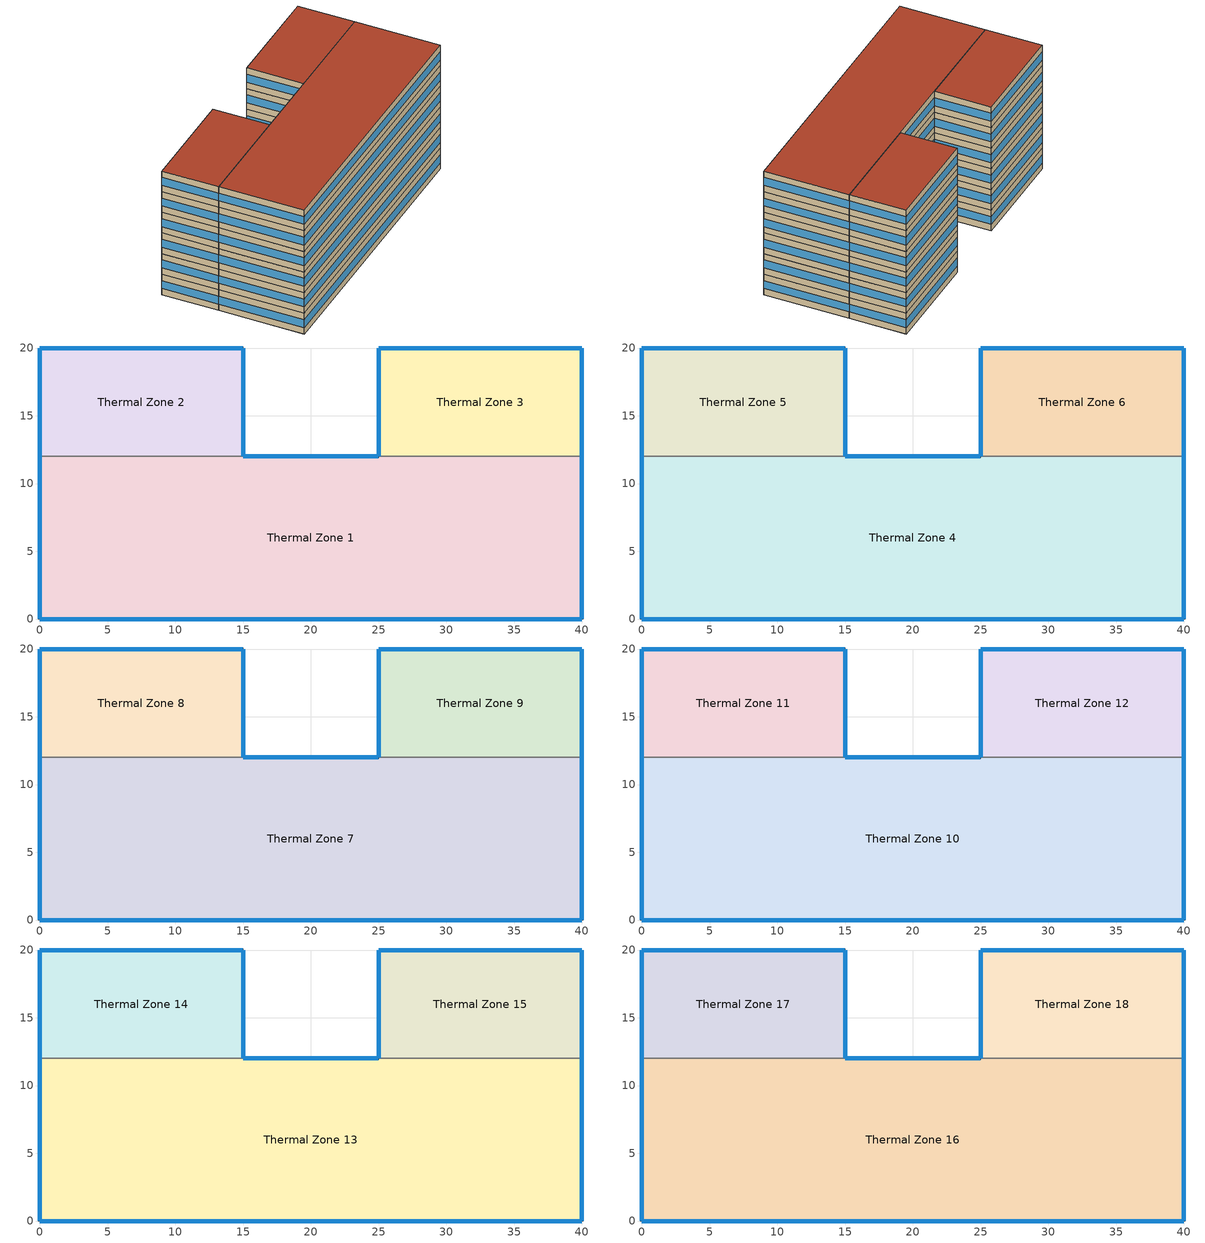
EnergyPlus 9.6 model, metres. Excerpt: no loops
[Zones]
Thermal Zone 1
 floor ground (ExtSlabCarpet): 0,0 40,0 40,12 0,12 z0
 wall outside (Ext Wall): 0,12 0,0 40,0 40,12 / 25,12 15,12 z0:3.2
 wall to Thermal Zone 2 (Interior Wall): 15,12 0,12 z0:3.2
 wall to Thermal Zone 3 (Interior Wall): 40,12 25,12 z0:3.2
 window (Ext Window): 40,0.01 40,11.99 / 24.99,12 15.01,12 / 0.01,0 39.99,0 / 0,11.99 0,0.01 z0.99:2.21
Thermal Zone 2
 floor ground (ExtSlabCarpet): 0,12 15,12 15,20 0,20 z0
 wall outside (Ext Wall): 15,12 15,20 0,20 0,12 z0:3.2
 window (Ext Window): 15,12.01 15,19.99 / 14.99,20 0.01,20 / 0,19.99 0,12.01 z0.99:2.21
Thermal Zone 3
 floor ground (ExtSlabCarpet): 25,12 40,12 40,20 25,20 z0
 wall outside (Ext Wall): 40,12 40,20 25,20 25,12 z0:3.2
 window (Ext Window): 40,12.01 40,19.99 / 39.99,20 25.01,20 / 25,19.99 25,12.01 z0.99:2.21
Thermal Zone 4
 floor to Thermal Zone 1 (Interior Floor): 0,0 40,0 40,12 0,12 z3.2
 wall outside (Ext Wall): 0,12 0,0 40,0 40,12 / 25,12 15,12 z3.2:6.4
 wall to Thermal Zone 5 (Interior Wall): 15,12 0,12 z3.2:6.4
 wall to Thermal Zone 6 (Interior Wall): 40,12 25,12 z3.2:6.4
 window (Ext Window): 40,0.01 40,11.99 / 24.99,12 15.01,12 / 0.01,0 39.99,0 / 0,11.99 0,0.01 z4.19:5.41
Thermal Zone 5
 floor to Thermal Zone 2 (Interior Floor): 0,12 15,12 15,20 0,20 z3.2
 wall outside (Ext Wall): 15,12 15,20 0,20 0,12 z3.2:6.4
 window (Ext Window): 15,12.01 15,19.99 / 14.99,20 0.01,20 / 0,19.99 0,12.01 z4.19:5.41
Thermal Zone 6
 floor to Thermal Zone 3 (Interior Floor): 25,12 40,12 40,20 25,20 z3.2
 wall outside (Ext Wall): 40,12 40,20 25,20 25,12 z3.2:6.4
 window (Ext Window): 40,12.01 40,19.99 / 39.99,20 25.01,20 / 25,19.99 25,12.01 z4.19:5.41
Thermal Zone 7
 floor to Thermal Zone 4 (Interior Floor): 0,0 40,0 40,12 0,12 z6.4
 wall outside (Ext Wall): 0,12 0,0 40,0 40,12 / 25,12 15,12 z6.4:9.6
 wall to Thermal Zone 8 (Interior Wall): 15,12 0,12 z6.4:9.6
 wall to Thermal Zone 9 (Interior Wall): 40,12 25,12 z6.4:9.6
 window (Ext Window): 40,0.01 40,11.99 / 24.99,12 15.01,12 / 0.01,0 39.99,0 / 0,11.99 0,0.01 z7.39:8.61
Thermal Zone 8
 floor to Thermal Zone 5 (Interior Floor): 0,12 15,12 15,20 0,20 z6.4
 wall outside (Ext Wall): 15,12 15,20 0,20 0,12 z6.4:9.6
 window (Ext Window): 15,12.01 15,19.99 / 14.99,20 0.01,20 / 0,19.99 0,12.01 z7.39:8.61
Thermal Zone 9
 floor to Thermal Zone 6 (Interior Floor): 25,12 40,12 40,20 25,20 z6.4
 wall outside (Ext Wall): 40,12 40,20 25,20 25,12 z6.4:9.6
 window (Ext Window): 40,12.01 40,19.99 / 39.99,20 25.01,20 / 25,19.99 25,12.01 z7.39:8.61
Thermal Zone 10
 floor to Thermal Zone 7 (Interior Floor): 0,0 40,0 40,12 0,12 z9.6
 wall outside (Ext Wall): 0,12 0,0 40,0 40,12 / 25,12 15,12 z9.6:12.8
 wall to Thermal Zone 11 (Interior Wall): 15,12 0,12 z9.6:12.8
 wall to Thermal Zone 12 (Interior Wall): 40,12 25,12 z9.6:12.8
 window (Ext Window): 40,0.01 40,11.99 / 24.99,12 15.01,12 / 0.01,0 39.99,0 / 0,11.99 0,0.01 z10.59:11.81
Thermal Zone 11
 floor to Thermal Zone 8 (Interior Floor): 0,12 15,12 15,20 0,20 z9.6
 wall outside (Ext Wall): 15,12 15,20 0,20 0,12 z9.6:12.8
 window (Ext Window): 15,12.01 15,19.99 / 14.99,20 0.01,20 / 0,19.99 0,12.01 z10.59:11.81
Thermal Zone 12
 floor to Thermal Zone 9 (Interior Floor): 25,12 40,12 40,20 25,20 z9.6
 wall outside (Ext Wall): 40,12 40,20 25,20 25,12 z9.6:12.8
 window (Ext Window): 40,12.01 40,19.99 / 39.99,20 25.01,20 / 25,19.99 25,12.01 z10.59:11.81
Thermal Zone 13
 floor to Thermal Zone 10 (Interior Floor): 0,0 40,0 40,12 0,12 z12.8
 wall outside (Ext Wall): 0,12 0,0 40,0 40,12 / 25,12 15,12 z12.8:16
 wall to Thermal Zone 14 (Interior Wall): 15,12 0,12 z12.8:16
 wall to Thermal Zone 15 (Interior Wall): 40,12 25,12 z12.8:16
 window (Ext Window): 40,0.01 40,11.99 / 24.99,12 15.01,12 / 0.01,0 39.99,0 / 0,11.99 0,0.01 z13.79:15.01
Thermal Zone 14
 floor to Thermal Zone 11 (Interior Floor): 0,12 15,12 15,20 0,20 z12.8
 wall outside (Ext Wall): 15,12 15,20 0,20 0,12 z12.8:16
 window (Ext Window): 15,12.01 15,19.99 / 14.99,20 0.01,20 / 0,19.99 0,12.01 z13.79:15.01
Thermal Zone 15
 floor to Thermal Zone 12 (Interior Floor): 25,12 40,12 40,20 25,20 z12.8
 wall outside (Ext Wall): 40,12 40,20 25,20 25,12 z12.8:16
 window (Ext Window): 40,12.01 40,19.99 / 39.99,20 25.01,20 / 25,19.99 25,12.01 z13.79:15.01
Thermal Zone 16
 floor to Thermal Zone 13 (Interior Floor): 0,0 40,0 40,12 0,12 z16
 wall outside (Ext Wall): 0,12 0,0 40,0 40,12 / 25,12 15,12 z16:19.2
 wall to Thermal Zone 17 (Interior Wall): 15,12 0,12 z16:19.2
 wall to Thermal Zone 18 (Interior Wall): 40,12 25,12 z16:19.2
 window (Ext Window): 40,0.01 40,11.99 / 24.99,12 15.01,12 / 0.01,0 39.99,0 / 0,11.99 0,0.01 z16.99:18.21
 roof outside (Ext Roof): 0,0 40,0 40,12 0,12 z19.2
Thermal Zone 17
 floor to Thermal Zone 14 (Interior Floor): 0,12 15,12 15,20 0,20 z16
 wall outside (Ext Wall): 15,12 15,20 0,20 0,12 z16:19.2
 window (Ext Window): 15,12.01 15,19.99 / 14.99,20 0.01,20 / 0,19.99 0,12.01 z16.99:18.21
 roof outside (Ext Roof): 0,12 15,12 15,20 0,20 z19.2
Thermal Zone 18
 floor to Thermal Zone 15 (Interior Floor): 25,12 40,12 40,20 25,20 z16
 wall outside (Ext Wall): 40,12 40,20 25,20 25,12 z16:19.2
 window (Ext Window): 40,12.01 40,19.99 / 39.99,20 25.01,20 / 25,19.99 25,12.01 z16.99:18.21
 roof outside (Ext Roof): 25,12 40,12 40,20 25,20 z19.2
[Building]
Building 1: North Axis {deg}=-0
[Site:Location]
Washington Dc Dulles IntL Ar: Latitude {deg}=38.98; Longitude {deg}=-77.47; Time Zone {hr}=-5; Elevation {m}=82
[SizingPeriod:DesignDay] Day of Month=21; Dry-Bulb Temperature Range Modifier Type=DefaultMultipliers; Barometric Pressure {Pa}=86790; Rain Indicator=No; Snow Indicator=No; Daylight Saving Time Indicator=No; Begin Environment Reset Mode=FullResetAtBeginEnvironment
Name | Month | Day Type | Maximum Dry-Bulb Temperature {C} | Daily Dry-Bulb Temperature Range {deltaC} | Humidity Condition Type | Wetbulb or DewPoint at Maximum Dry-Bulb {C} | Wind Speed {m/s} | Wind Direction {deg} | Solar Model Indicator | ASHRAE Clear Sky Optical Depth for Beam Irradiance (taub) | ASHRAE Clear Sky Optical Depth for Diffuse Irradiance (taud) | Enthalpy at Maximum Dry-Bulb {J/kg} | Sky Clearness
SALT-LAKE-CITY-IAP Ann Clg .4% Condns DB=>MWB | 7 | SummerDesignDay | 36.5 | 14.4 | Wetbulb | 17.1 | 5 | 340 | ASHRAETau | 0.339 | 2.366
SALT-LAKE-CITY-IAP Ann Clg .4% Condns DP=>MDB | 7 | SummerDesignDay | 22.5 | 14.4 | Dewpoint | 15.6 | 5 | 340 | ASHRAETau | 0.339 | 2.366
SALT-LAKE-CITY-IAP Ann Clg .4% Condns Enth=>MDB | 7 | SummerDesignDay | 30.8 | 14.4 | Enthalpy |  | 5 | 340 | ASHRAETau | 0.339 | 2.366 | 59300
SALT-LAKE-CITY-IAP Ann Clg .4% Condns WB=>MDB | 7 | SummerDesignDay | 31.2 | 14.4 | Wetbulb | 19 | 5 | 340 | ASHRAETau | 0.339 | 2.366
SALT-LAKE-CITY-IAP Ann Htg 99.6% Condns DB | 1 | WinterDesignDay | -12.4 | 0 | Wetbulb | -12.4 | 2.6 | 140 | ASHRAEClearSky |  |  |  | 0
SALT-LAKE-CITY-IAP Ann Htg Wind 99.6% Condns WS=>MCDB | 1 | WinterDesignDay | 6.8 | 0 | Wetbulb | 6.8 | 12.4 | 140 | ASHRAEClearSky |  |  |  | 0
SALT-LAKE-CITY-IAP Ann Hum_n 99.6% Condns DP=>MCDB | 1 | WinterDesignDay | -10.7 | 0 | Dewpoint | -16.2 | 2.6 | 140 | ASHRAEClearSky |  |  |  | 0
[Material] Thermal Absorptance=0.9
Name | Roughness | Thickness m | Conductivity W/m-K | Density kg/m3 | Specific Heat J/kg-K | Solar Absorptance | Visible Absorptance
wall brick | Smooth | 0.2 | 0.7 | 1800 | 829 | 0.65 | 0.65
roof concrete | MediumRough | 0.15 | 0.5 | 2243 | 837 | 0.65 | 0.65
Wall Insulation [30]; Roof Insulation [30] | MediumRough | 0.1693 | 0.049 | 265 | 836.8 | 0.7 | 0.7
F16 Acoustic tile | MediumSmooth | 0.0191 | 0.06 | 368 | 590 | 0.3 | 0.3
M11 100mm lightweight concrete | MediumRough | 0.1016 | 0.53 | 1280 | 840 | 0.5 | 0.5
MAT-CC05 4 HW CONCRETE | Rough | 0.1016 | 1.311 | 2240 | 836.8 | 0.85 | 0.85
G01a 19mm gypsum board | MediumSmooth | 0.019 | 0.16 | 800 | 1090 | 0.4 | 0.4
[Material:AirGap]
Name | Thermal Resistance m2-K/W
F04 Wall air space resistance | 0.15
F05 Ceiling air space resistance | 0.18
[Material:NoMass]
CP02 CARPET PAD: Roughness=Smooth; Thermal Resistance m2-K/W=0.1; Thermal Absorptance=0.9; Solar Absorptance=0.8; Visible Absorptance=0.8
[WindowMaterial:SimpleGlazingSystem]
Window Material Simple Glazing System: U-Factor W/m2-K=2.8; Solar Heat Gain Coefficient=0.38
[Construction]
Ext Roof: roof concrete, Roof Insulation [30]
Ext Wall: wall brick, Wall Insulation [30]
Ext Window: Window Material Simple Glazing System
ExtSlabCarpet: MAT-CC05 4 HW CONCRETE, CP02 CARPET PAD
Interior Floor: F16 Acoustic tile, F05 Ceiling air space resistance, M11 100mm lightweight concrete
Interior Wall: G01a 19mm gypsum board, F04 Wall air space resistance, G01a 19mm gypsum board
[Zone]
Thermal Zone 1; Thermal Zone 2; Thermal Zone 3: 0, 0, 0, 0, , 1, , , , , , Yes
Thermal Zone 4; Thermal Zone 5; Thermal Zone 6: 0, 0, 0, 3.2, , 1, , , , , , Yes
Thermal Zone 7; Thermal Zone 8; Thermal Zone 9: 0, 0, 0, 6.4, , 1, , , , , , Yes
Thermal Zone 10; Thermal Zone 11; Thermal Zone 12: 0, 0, 0, 9.6, , 1, , , , , , Yes
Thermal Zone 13; Thermal Zone 14; Thermal Zone 15: 0, 0, 0, 12.8, , 1, , , , , , Yes
Thermal Zone 16; Thermal Zone 17; Thermal Zone 18: 0, 0, 0, 16, , 1, , , , , , Yes
[AvailabilityManager:Scheduled] Schedule=Always On Discrete
VAV with Reheat 1 Availability Manager; Air Loop HVAC Outdoor Air System 1 Availability Manager
[Schedule:Constant]
Always On Discrete: Hourly Value=1
